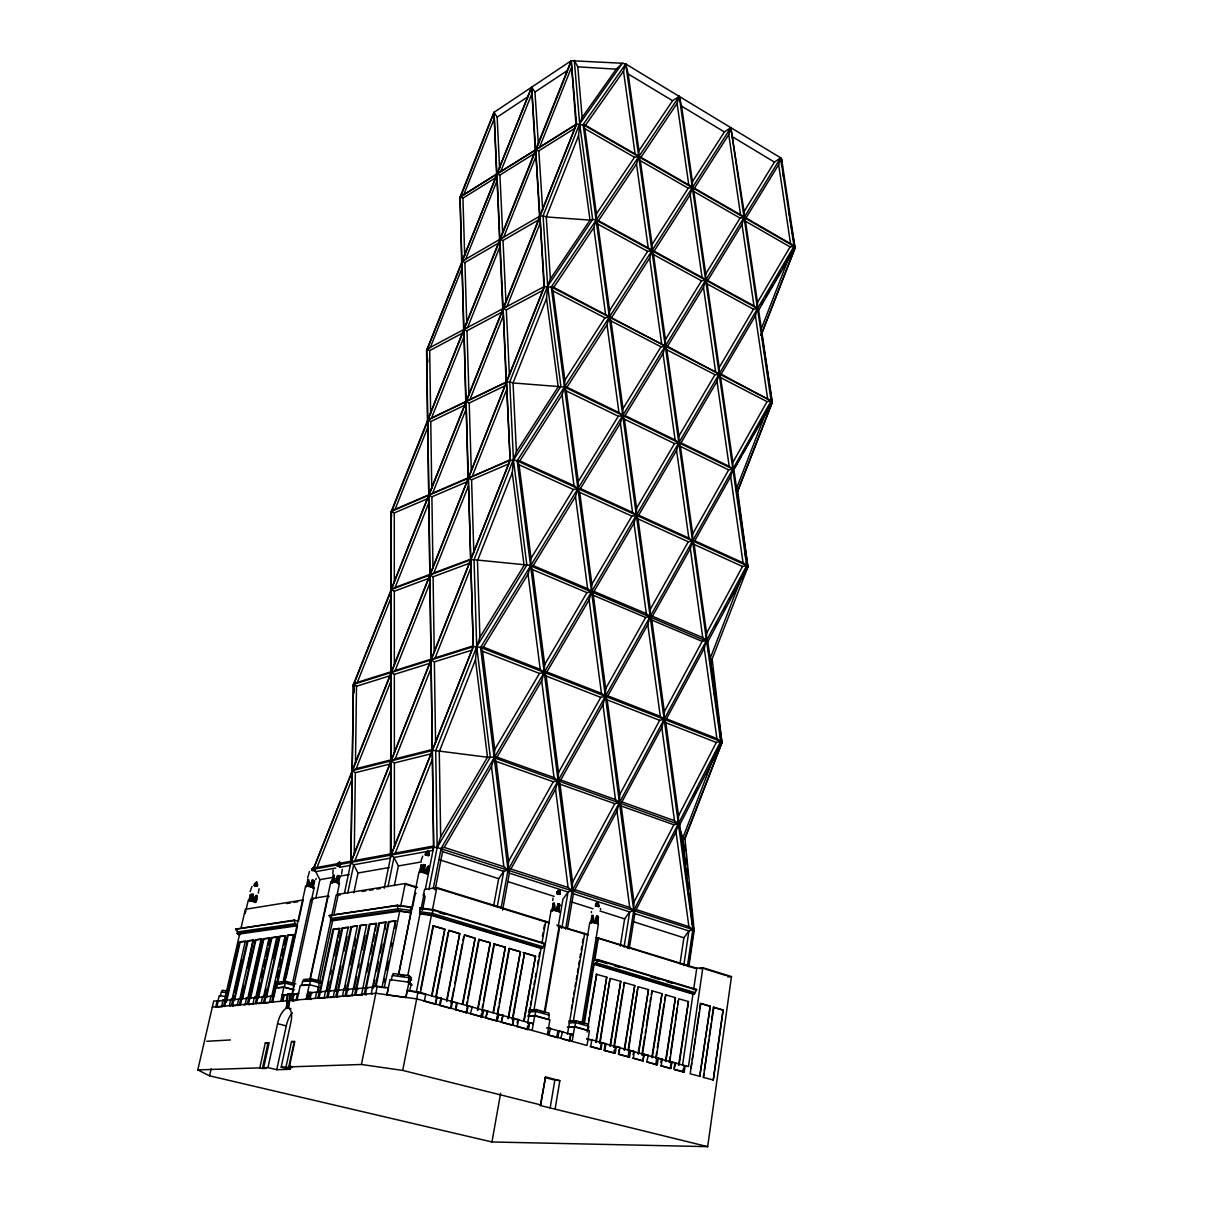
<?xml version="1.0" encoding="UTF-8"?>
<svg xmlns="http://www.w3.org/2000/svg" width="1207" height="1207" viewBox="0 0 1207 1207"><rect width="100%" height="100%" fill="white"/><g stroke="black" fill="none" stroke-linecap="round" stroke-linejoin="round"><path stroke-width="1.5" d="M426.554 350.769L531.653 87.16L544.448 286.466L352.203 770.654L350.875 862.492L353.696 864.785L390.434 858.132L391.234 589.514L538.775 219.795L503.017 240.495L499.547 239.559L496.892 174.004L531.653 87.16L534.957 92.049L538.367 143.92L534.55 153.47L499.909 175.075L496.892 174.004L460.033 197.088L461.693 262.99L426.554 350.769L427.534 421.545L391.159 512.658L391.098 590.706L353.379 685.425L352.127 771.575L313.654 868.467M791.219 225.996L795.036 248.023L761.014 335.259L795.036 248.023L781.714 159.656L780.657 157.815L625.754 64.001L622.405 63.247L571.213 60.727L494.04 112.311L460.033 197.088L462.93 198.159L495.866 177.61L496.892 174.004L535.229 150.181L531.653 87.16M758.615 310.244L753.968 305.899L598.476 220.67L592.682 219.402L590.012 220.112L546.243 216.928L543.075 215.781L539.469 216.37L535.682 149.743L576.524 124.17L585.47 125.302L790.555 243.693L795.036 248.023L758.615 310.244L772.224 402.459L737.07 492.682L736.994 489.665M384.233 888.261L391.023 855.129L391.294 511.391L510.123 460.214L513.458 460.108L519.81 460.893L574.034 485.652L577.927 488.594L579.707 492.365L631.895 516.113L638.669 515.163L676.569 450.407L678.832 442.788L678.953 436.029L666.868 349.819L665.283 346.062L553.757 287.387L543.965 286.617L539.936 216.053L576.524 124.17L571.213 60.727L391.294 511.391L391.596 516.385M638.941 150.679L672.571 100.709L679.239 96.394L681.578 106.141L692.441 181.669L692.365 187.658L693.859 191.491L705.733 273.959L705.673 280.175L707.166 283.917L719.191 367.531L719.176 373.974L720.654 377.64L732.86 462.432L732.86 469.116L730.673 476.614L694.749 540.766L688.246 541.762L638.035 518.904L636.361 515.238L636.572 508.162L624.441 419.206L622.767 415.449L622.993 408.615L611.029 320.956L609.354 317.094L609.61 310.516L597.827 224.125L596.137 220.157L596.424 213.835L584.807 128.666L583.117 124.608L625.754 64.001L628.168 73.944L638.941 150.679L638.744 156.714L636.496 163.956L598.476 220.67M252.369 901.086L253.364 894.357L251.871 894.161L250.422 900.528L248.733 900.799L250.362 894.915M344.493 892.999L350.875 862.492L510.123 460.214L506.518 382.031L431.518 418.044L427.731 420.127L427.534 421.545M496.545 174.381L494.04 112.311L497.163 117.139L499.592 168.301M539.936 223.687L507.031 306.322L502.731 308.63L499.879 246.756L499.909 239.303L502.685 233.313L499.909 175.075M506.095 381.955L503.108 308.524L506.321 309.837L543.256 290.208M711.994 664.106L711.572 660.41L747.902 566.973L746.741 565.585L679.239 96.394L551.252 286.994L553.047 290.978L564.861 380.145L564.499 387.04L566.279 390.917L618.316 416.234L625.075 415.57L675.12 439.967L678.832 442.788L680.416 446.439L692.682 533.886L692.592 540.887L694.161 544.448L706.593 633.162L706.548 640.434L704.269 648.325L666.46 718.814L659.671 720.353L607.181 699.864L605.401 696.318L601.448 693.346L546.877 671.967L539.454 673.431L482.574 651.222L480.552 647.465L476.705 646.711L473.28 646.68L353.455 684.384L354.224 692.788M465.751 401.478L463.941 329.436L498.838 242.924L464.906 262.568L461.934 261.376L495.172 179.345M508.932 463.805L471.575 479.813L467.999 477.927L466.053 401.584L469.221 403.032L505.356 385.637M394.402 885.546L398.385 865.947L393.98 857.483L391.023 855.129L473.28 646.68L468.316 478.213L509.701 459.958M499.879 246.756L467.728 327.308L463.639 329.481L461.934 261.376L539.936 216.053L539.152 218.558M425.317 889.453L433.645 847.329L427.731 420.127L463.941 329.436L467.003 330.748L502.006 312.13M354.255 854.571L355.341 772.676L352.203 770.654L352.127 771.575M355.477 763.156L356.503 686.24L353.455 684.384L576.524 124.17L460.033 197.088L473.28 646.68L391.023 855.129L395.308 853.062L433.373 846.062M638.035 518.904L650.347 609.173L650.166 616.521L651.825 620.081L664.333 711.692L664.182 719.312L665.842 722.752L678.515 815.751L678.394 823.657L676.026 831.97L636.164 909.55L629.692 911.904L624.638 918.874L620.262 946.062M584.807 128.666L634.49 157.287L638.744 156.714L640.329 160.652L652.082 244.448L651.916 250.724L653.5 254.571L665.419 339.559L665.283 346.062L663.02 353.56L625.075 415.57M423.038 867.833L422.465 871.062L419.915 870.971L421.635 871.198M423.959 872.48L425 864.831L423.28 864.619L421.847 871.816C431.895 879.179 429.541 856.849 425.498 871.68L427.233 871.907L423.808 870.835L425.498 871.68M559.128 891.566L559.173 889.77L557.604 891.083C556.321 898.144 558.63 887.085 557.951 893.663L557.076 893.965M482.574 651.222L494.734 749.532L494.191 757.785L496.213 761.421L553.289 781.774L560.742 779.978L615.479 799.577L619.463 802.58L621.228 806.004L633.962 902.157L633.735 910.485L627.715 948.295M607.181 699.864L619.719 794.553L619.463 802.58L616.988 811.044L574.819 889.68L568.029 892.048L562.945 899.185L558.177 926.84M342.35 869.281L341.551 874.034M781.533 165.027L781.714 159.656L782.423 167.064M332.755 873.627L333.192 870.036M595.549 906.291L597.133 906.095L597.616 902.157L596.077 903.439L595.639 906.11M391.098 590.706L391.234 589.514L470.715 559.761L474.034 559.716L533.238 565.615L587.628 588.714L591.566 591.671L593.346 595.323L605.688 688.593L605.401 696.318L602.942 704.647L560.742 779.978M307.574 878.092L309.52 871.439M579.707 492.365L591.868 584.233L591.566 591.671L589.107 599.834L546.877 671.967M390.947 759.897L356.201 768.648L352.203 770.654L432.302 750.543L435.712 750.648L487.477 757.242L497.012 757.151L554.043 777.58L558.117 780.642L560.003 784.158L572.556 882.151L572.193 890.6L565.615 929.058M259.083 888.729L258.268 893.165M566.279 390.917L578.259 481.427L577.927 488.594L575.483 496.62L533.238 565.615M502.61 910.123L509.369 873.144L508.056 869.885L480.552 647.465L483.373 647.088L540.208 669.357L544.251 672.39L546.137 676.041L558.509 772.51L558.117 780.642L555.537 789.272L510.878 868.995L503.757 871.333L498.672 878.666L493.678 905.672M707.709 280.552L742.003 224.532L744.085 217.501L744.07 211.557L730.838 127.655L517.154 460.863L519.055 464.755L531.05 558.283L530.597 565.811L532.498 569.583L544.674 664.559L544.251 672.39L541.671 680.854L497.012 757.151M496.213 761.421L508.585 861.3L508.056 869.885L501.131 907.709M251.72 895.896L251.871 894.161M591.37 912.764L591.46 911.541M423.159 865.811L423.28 864.619M552.746 900.482L553.062 898.038M314.801 868.98L433.645 847.329L437.16 847.51L440.676 836.768L487.477 757.242L475.483 659.822L476.705 646.711L474.034 559.716L516.4 451.78L558.177 386.859L546.53 298.521L547.691 286.225L543.075 215.781L582.151 117.411L616.219 69.161L622.405 63.247L579.677 123.838L578.545 135.742L590.012 220.112L550.392 278.908L509.746 381.865L513.458 460.108L526.871 565.057L476.705 646.711L435.712 750.648L437.16 847.51L428.862 889.68M688.805 966.792L694.176 930.491L692.833 929.571L437.16 847.51L490.329 757.03L476.705 646.711L479.918 637.251L524.094 565.464L512.266 472.782L513.458 460.108L560.908 386.285L547.691 286.225L592.682 219.402L579.677 123.838L574.276 60.35L577.791 66.838L582.151 117.411M291.309 993.995L288.322 1007.77L286.361 1007.936L287.809 993.768L295.127 994.432L289.891 994.9M288.322 1007.77L289.771 993.587M250.121 891.671L251.946 886.481M723.114 1010.003L713.277 1079.978L723.114 1010.003L713.382 1007.272L711.572 1020.051M219.267 1001.176L213.73 1000.95L197.797 1069.915L209.535 1075.814L491.958 1141.973L707.679 1146.65L731.472 976.614L702.836 967.697L696.756 968.21L597.737 937.794L583.569 1023.642M713.865 1007.242L703.394 1077.413L703.892 1073.913M710.259 1006.17L699.728 1076.418L710.259 1006.17L700.362 1003.379L699.577 1008.886M704.39 1070.413L708.705 1040.132M709.233 1036.481L711.044 1023.702M702.836 967.697L688.488 1066.46L683.63 1065.585L686.949 1066.49M690.932 1068.527L691.702 1063.261M692.199 1059.746L692.969 1054.48M693.738 1049.2L695.323 1038.201M695.851 1034.535L699.034 1012.552M700.845 1003.349L690.178 1073.808L700.211 1076.403M678.636 1065.042L688.458 1001.523L679.119 1065.042M682.589 1064.951L692.954 994.115L694.478 994.01L696.65 989.514L597.782 959.565L594.81 959.852L598.461 937.718M693.603 989.74L696.756 968.21M683.162 1068.829L682.679 1072.072L684.218 1072.027L685.169 1065.54M461.693 262.99L461.934 261.376L465.615 259.264L496.862 181.186M669.191 1062.447L669.991 1057.076M670.519 1053.5L674.849 1024.411M675.392 1020.76L677.293 1007.936M677.836 1004.269L678.394 1000.603M683.75 965.645L688.895 930.989L692.833 929.571L583.117 124.608L794.01 246.303L441.159 848.265L433.238 888.593M669.674 1062.432L678.666 998.777L688.458 1001.523M669.447 1068.451L670.971 1068.406L671.952 1061.888L675.694 1062.929L673.974 1069.462L683.449 1072.057L684.399 1065.555L674.924 1062.945L674.2 1067.833M687.402 966.249L692.833 929.571L688.895 926.614L636.164 909.55M688.684 963.774L690.57 951.086M691.098 947.465L691.641 943.844M692.169 940.223L692.984 934.791M655.763 1064.71L657.287 1064.665L658.268 1058.117L662.145 1059.188L661.164 1065.736L670.971 1068.406M660.893 1062.477L661.391 1059.218L671.183 1061.919L670.217 1068.436L660.395 1065.751M665.449 1061.421L675.452 997.646L665.932 1061.406M679.979 963.82L683.871 937.794L688.895 930.989L634.852 913.578L633.735 910.485L551.252 286.994L771.122 400.89L772.224 402.459L737.07 492.682M651.795 1057.664L661.994 993.633L652.278 1057.649M655.944 1056.925L656.759 1051.538M657.302 1047.948L658.117 1042.561M658.388 1040.766L663.941 1003.998M664.499 1000.316L665.811 994.764L656.14 1058.705M656.005 1063.08L656.744 1058.162L658.268 1058.117M641.898 1054.933L644.674 1036.904M645.232 1033.222L645.805 1029.526M646.364 1025.829L649.487 1005.522M650.06 1001.84L650.633 998.144M651.192 994.447L652.233 990.721L642.365 1054.918M632.574 1058.147L642.773 1060.923L643.784 1054.36L633.6 1051.553L633.087 1054.843M642.773 1060.923L644.538 1054.33L648.355 1055.386L646.59 1061.979L656.517 1064.695L657.513 1058.147L647.586 1055.416M628.017 1057.121L629.526 1057.076L630.552 1050.482L634.354 1051.523L633.328 1058.117L643.527 1060.908M638.096 1053.892L648.491 989.604L638.578 1053.862M624.14 1050.045L634.731 985.516L624.607 1050.03M628.213 1049.275L630.19 1036.617M630.748 1032.996L637.703 988.518M628.394 1051.071L637.99 986.662L648.491 989.604M628.274 1055.476L628.787 1052.187M628.772 1057.106L629.798 1050.512L619.417 1047.646M613.775 1047.193L619.327 1012.281M619.915 1008.554L622.872 989.951M623.461 986.225L624.532 982.468L614.257 1047.178M629.254 948.777L634.852 913.578M613.79 1053.243L614.303 1049.924M627.037 1056.623L618.376 1054.254L620.172 1047.616L616.339 1046.56L615.298 1053.183L604.134 1050.362L605.19 1043.723L615.585 1046.59L614.544 1053.213L604.134 1050.362M618.633 1052.61L619.161 1049.305M599.517 1049.336L601.026 1049.275L602.097 1042.622L605.944 1043.693L604.888 1050.331M624.049 947.163L629.692 911.904L573.4 893.784L572.193 890.6L517.154 460.863L746.741 565.585L572.193 890.6L568.09 887.507L510.878 868.995M609.957 1046.137L620.76 981.351L610.425 1046.122M595.73 1042.214L606.744 977.172L596.198 1042.199M599.577 1043.286L602.519 1025.045M602.821 1023.249L609.776 980.129M600.045 1043.255L610.063 978.334L620.76 981.351M584.309 1023.611L594.07 964.348L595.549 964.212L597.782 959.565M588.488 1021.092L589.076 1017.486M589.665 1013.865L596.65 974.155L587.145 1032.045M590.329 1039.861L586.617 1038.835L591.822 1039.8L590.736 1046.469L601.026 1049.275M593.286 921.665L591.943 921.228L595.76 921.726L593.286 921.665L593.738 918.995L592.909 915.464L591.898 915.6L590.736 922.51L594.297 922.721M596.469 906.004L596.816 903.907L595.926 906.08L595.549 904.42L596.862 904.405M596.756 905.974L597.616 902.157L598.672 906.608L595.307 905.884M594.553 923.008L596.726 915.962L598.068 916.385L597.465 924.185L598.038 917.637M598.325 904.828L597.706 903.968M597.133 906.095L597.601 904.601M597.48 903.998L598.672 903.771L596.077 903.439L598.431 904.194L598.234 906.442M596.726 915.962L595.579 922.887L596.922 923.31M598.793 905.22C596.967 905.144 599.97 904.903 598.551 906.683L598.295 904.39M582 1023.491L598.416 924.14M571.379 1008.765L571.997 1005.084M572.601 1001.418L573.219 997.751M573.838 994.085L574.457 990.404M575.06 986.738L575.679 983.071M576.297 979.405L576.916 975.739M577.519 972.057L578.138 968.391M578.757 964.725L579.375 961.059M579.979 957.377L580.597 953.711M581.216 950.045L581.834 946.379M582.438 942.697L583.056 939.031M555.19 1108.524L559.852 1080.657L545.549 1076.946L540.434 1105.521L707.679 1146.65M567.441 1034.308L584.701 933.449L558.449 925.92L587.824 935.033M562.477 1038.971L569.402 1040.872L570.519 1034.158L561.874 1031.774M571.258 1034.127L569.779 1034.203L573.28 1034.686L571.258 1034.127L569.402 1040.872M573.219 1021.907L589.785 922.555M590.887 923.43L590.691 923.355A4.406 0.89 9.4 0 1 590.072 922.374L591.415 922.208L591.958 919.357M591.747 922.389L592.909 915.464M572.163 1041.385L574.623 1026.659L589.423 1030.778L587.024 1045.458L416.687 998.868L375.86 993.255L289.891 1000.543M568.331 1027.248L574.834 1026.901L575.965 1020.684L588.503 1024.2M595.549 904.42L596.514 903.817M556.985 1035.953L557.543 1032.589M549.291 1031.834L548.702 1035.214L557.438 1037.598L558.569 1030.869L549.864 1028.47M560.742 1038.503L562.613 1031.744L559.309 1030.838L557.438 1037.598M550.166 1107.951L554.843 1080.114L545.187 1077.61M548.702 1015.132L549.049 1013.126L536.195 1009.52L528.892 1009.987M547.39 1034.61L549.924 1019.779L534.746 1015.555L527.58 1015.992M567.516 928.304L573.4 893.784M550.603 1028.424L547.073 1027.942L550.603 1028.424L548.702 1035.214M540.434 1105.521L545.549 1076.946M558.268 911.134L556.895 910.697L558.102 903.711L559.475 904.149L558.886 912.039L559.535 905.431M559.475 894.146L560.229 891.415L557.604 891.083L559.957 891.837L559.565 894.432L560.048 892.773M544.221 1012.673L559.173 925.829L556.759 925.09M545.126 1011.557L559.882 925.754M561.783 928.439L568.029 892.048L509.369 873.144M529.209 1014.725L530.069 1011.904M527.61 1026.131L527.021 1029.526L528.485 1029.45L529.677 1022.661L533.328 1023.672L528.213 1022.736L529.677 1022.661M541.053 948.4L431.367 915.389L419.976 913.895L419.795 907.875L433.298 909.625L544.795 943.406L542.516 948.249L541.053 948.4L527.58 1023.325M541.868 943.708L545.775 921.379L436.813 887.567L424.532 889.468L423.295 895.685M551.086 910.38L533.856 1010.666M556.08 909.671L557.091 909.535L553.228 909.037L554.617 909.474L555.084 906.789L554.239 903.213L553.244 903.349L552.021 910.334L556.895 910.697M532.151 1030.446L534.746 1015.555M553.032 910.199L554.239 903.213M536.195 1009.52L535.833 1011.541L528.545 1012.009M557.423 893.738L557.046 892.064L558.403 892.048M558.011 891.445L557.046 892.064M557.951 893.663L559.173 889.77L560.229 891.415L558.992 891.626L558.63 893.753L556.789 893.542M555.884 910.832L558.102 903.711M559.852 892.471L559.218 891.596M558.63 893.753L559.339 892.214M558.162 893.512L560.214 894.266L559.369 893.995L559.957 891.837M523.687 1021.077L535.531 956.185L524.14 1021.062M529.36 1011.255L529.918 1008.041M530.477 1004.843L531.125 1001.131M531.774 997.435L533.403 988.156M534.037 984.459L534.686 980.748M535.335 977.051L535.983 973.34M537.613 964.076L538.262 960.365M538.91 956.668L539.559 952.957M542.471 936.285L543.12 932.573M543.769 928.877L544.417 925.166M512.236 1019.764L515.645 1000.573M515.977 998.732L524.562 952.911L512.703 1019.734M503.213 1015.359L497.495 1014.272L503.213 1015.359L501.252 1022.238L512.326 1025.271L513.533 1018.452L502.474 1015.404M491.958 1141.973L500.603 1093.286M517.305 1026.388L518.512 1019.583L514.257 1018.406L512.326 1025.271M517.169 1023.023L517.773 1019.613L528.938 1022.691L527.761 1029.48L516.581 1026.433M501.554 1020.534L502.172 1017.109M508.011 1018.587L520.398 951.674L508.464 1018.557M493.044 1012.628L505.341 947.193L493.497 1012.598M497.284 1013.805L498.551 1006.804M499.185 1003.289L500.136 998.038M500.452 996.288L509.082 948.491L520.398 951.674M496.575 1019.402L497.178 1015.992M497.752 1013.774L509.535 948.446M496.982 1021.077L498.219 1014.227L487.085 1011.164L485.833 1018.029L496.982 1021.077L498.944 1014.182M482.242 1007.815L482.891 1004.299M483.539 1000.769L493.95 943.98L505.341 947.193M481.548 1013.488L480.914 1016.913L482.362 1016.822L483.615 1009.957L487.809 1011.104L485.833 1018.029M482.061 1011.3L494.402 943.934M472.344 1006.849L466.762 1005.808L472.344 1006.849L470.353 1013.789L481.638 1016.867L482.891 1010.003L471.62 1006.894M477.429 1010.184L490.283 942.712L477.881 1010.153M497.284 906.517L503.757 871.333L442.577 851.629L441.159 848.265L444.191 847.405L503.862 866.717L508.056 869.885L771.122 400.89L730.838 127.655L724.396 131.955L692.441 181.669M466.505 1005.31L467.169 1001.78M467.818 998.249L469.795 987.658M470.142 985.802L478.772 939.468L490.283 942.712M466.958 1005.28L479.224 939.408M468.195 1005.703L466.913 1012.613L465.48 1012.703M455.612 1007.936L456.578 1002.745L467.486 1005.748L466.204 1012.658L455.28 1009.671M455.99 1009.625L457.302 1002.7L451.071 1001.478L454.27 1002.353M462.372 1004.179L475.151 938.201L462.824 1004.149M446.711 999.864L459.731 933.599L446.816 1001.599M451.162 1002.957L453.847 988.759M454.858 983.449L462.311 944.025M462.975 940.434L463.654 936.858M451.614 1002.926L464.439 935.003L475.151 938.201M452.489 1001.372L451.192 1008.298L449.758 1008.403M435.787 996.846L440.585 971.846M441.279 968.24L448.189 932.257M436.24 996.816L448.974 930.401L459.731 933.599M423.672 1001.025L435.274 1004.194L436.602 997.238L425.03 994.055M440.208 1005.31L441.536 998.355L437.326 997.193L435.274 1004.194M439.831 1003.621L440.495 1000.15M431.578 995.684L444.84 929.164L432.031 995.654M542.516 948.249L431.865 914.921L433.298 909.625M540.796 1104.933L402.716 1070.413L418.06 991.867L407.091 990.374L405.914 997.525L408.947 982.181L390.042 979.616L386.979 994.93L405.914 997.525M420.73 988.925L433.026 925.829L444.84 929.164M420.474 992.471L433.464 925.784M424.381 1000.98L425.739 993.995L418.06 991.867M410.048 989.499L411.104 984.127L410.108 983.992L410.41 977.278M435.108 889.785L442.577 851.629M416.702 990.404L431.367 915.389M432.317 910.561L436.813 887.567M421.409 872.389L422.194 868.437L421.107 864.997L419.674 872.178M427.731 855.431L428.892 855.461L428.726 852.987L428.289 855.642L425.256 854.888L425.513 853.258M426.433 852.7L425.996 854.873L426.433 851.976L427.897 850.829L428.757 852.715L428.108 855.356M425.211 854.782L426.373 854.812L427.897 850.829L428.757 852.715L426.72 852.519M423.566 872.027L425 864.831M428.892 855.461L427.308 854.918L427.731 852.746L426.433 851.976L428.334 852.202L427.897 855.114M425.06 872.269L425.603 869.508M428.681 855.22L428.802 853.892M425.437 872.706L426.026 869.719M426.433 869.372L425.89 872.133L427.61 872.344M426.991 873.099L428.41 865.917M407.891 975.09L420.624 910.682M421.379 907.664L424.034 894.206A4.647 0.935 10.4 0 1 423.325 894.553M392.728 975.603L393.15 973.521L409.143 975.694L408.72 977.776L411.165 979.978M391.294 979.948L392.2 975.452L409.052 977.73L408.162 982.257L410.742 984.55M422.48 910.304L425.12 896.922L424.034 894.206M410.44 912.13L410.757 906.985L397.299 905.235L329.179 915.57L330.824 918.512L330.477 920.141L332.619 920.76L399.668 911.24L411.014 912.733L398.023 910.5L330.477 920.141M398.355 975.437L418.965 872.012A4.632 0.981 10.4 0 1 421.409 871.605L423.717 871.907A4.632 0.981 10.4 0 1 427.58 873.114L428.093 873.702A4.632 0.981 10.4 0 1 426.614 874.14M421.077 860.576L422.737 856.155M398.823 973.853L411.919 908.207L410.757 906.985M412.673 906.789L415.404 893.089A4.647 0.935 10.4 0 0 416.098 893.421M420.066 872.616L421.107 864.997M397.299 905.235L398.023 910.5L399.668 911.24L384.611 986.028M382.015 987.386L395.474 920.76L394.689 928.243M383.781 982.347L384.49 978.862M386.24 970.141L388.081 961.044M391.023 946.469L391.747 942.818M400.573 906.729L405.25 883.524L417.516 887.296M372.375 993.949L371.243 993.648L372.661 986.707L377.263 986.285L388.171 987.779L386.979 994.93M372.329 988.246L385.787 922.073L385.018 929.511M373.023 988.427L374.789 979.782M376.554 971.122L378.379 962.085M380.22 953.032L382.061 943.98M375.347 986.27L388.443 921.71L395.474 920.76M376.041 986.466L389.137 921.907L396.168 920.956M290.993 1008.75L287.507 1007.845A15.314 6.744 -73.6 0 1 290.796 1022.782L281.186 1067.154L286.029 1066.988L291.536 1041.52L294.825 1041.354L289.318 1066.882L361.421 1064.483L377.263 986.285M375.377 930.763L376.162 923.37L361.587 994.462L362.704 994.764L357.483 995.217M366.898 972.103L368.754 963.111M370.594 954.118L372.435 945.141M373.174 941.551L374.638 934.354M385.787 922.073L378.832 923.008L364.242 994.236L366.49 994.855M366.174 988.427L379.511 923.219L386.481 922.269M365.359 994.553L366.777 987.643L373.793 987.009L372.661 986.707M387.99 886.783L393.98 857.483L432.966 850.422L433.645 847.329L426.75 349.291L430.416 347.224L461.859 268.663M346.56 989.921L359.942 925.573L366.626 924.668L351.976 995.277L353.093 995.579L346.198 996.167L347.616 989.348L354.511 988.729M353.938 989.514L356.593 976.719M358.449 967.712L359.188 964.137M362.145 949.849L365.102 935.576M354.632 995.051L369.267 924.306L376.162 923.37M356.593 989.287L369.961 924.502L376.856 923.581M355.748 995.353L357.166 988.503L367.894 987.945M343.874 989.287L348.732 989.649L343.874 989.287L342.456 996.092L343.557 996.394M344.01 990.147L357.408 925.92L350.981 926.78L337.583 990.721M345.081 988.518L345.851 984.897M350.03 964.785L353.108 950.045M353.877 946.363L355.401 939.001M346.5 989.046L345.081 995.866L347.314 996.469M347.254 990.117L360.637 925.769M348.974 927.353L342.652 928.198L327.957 997.706L326.841 997.404L328.274 990.691L330.477 991.279L325.573 990.932L324.155 997.631L325.256 997.933L317.848 998.174L319.267 991.49L321.469 992.079L316.747 991.716L315.329 998.385M353.817 892.833L357.996 872.993L353.696 864.785L347.676 893.255M333.253 996.861L334.671 990.117L339.423 990.479M334.882 990.962L348.295 927.157L341.973 928.002L328.56 991.52M335.576 991.143L338.609 976.719M338.986 974.909L340.902 965.766M343.98 951.131L347.058 936.496M337.206 989.891L335.787 996.65L340.223 996.665M336.904 996.952L338.307 990.178L344.976 989.589M338.277 990.917L351.675 926.976M319.599 992.32L333.026 929.224L339.439 928.349L326.026 991.747M318.95 998.461L333.705 929.42L340.118 928.545M327.097 990.147L328.983 981.185M330.507 973.989L331.276 970.353M334.354 955.808L337.432 941.264M338.201 937.628L339.74 930.356M337.477 866.068L337.794 864.106M312.538 992.878L310.35 992.29L308.932 998.928L311.119 999.502M334.143 881.185L336.406 881.216L332.679 880.748L334.143 881.185L333.901 875.045L331.593 882.03L332.589 882.966M339.936 866.52L336.964 865.721L338.141 865.751L338.005 863.231L339.589 861.964L340.54 863.563L339.936 866.52L340.374 864.891M338.141 865.751L339.589 861.964L339.605 863.729M310.033 999.215L311.451 992.592L317.848 992.018M338.382 865.706L339.227 863.759L340.54 863.563L338.941 863.065L338.005 863.231L340.208 863.971L339.982 866.204M335.561 881.366L337.628 875.528L339.076 875.965L337.613 882.8L338.609 883.75L339.574 877.293M340.072 864.589L339.423 863.729M338.79 865.826L339.288 864.348M340.389 866.445L339.574 866.068L340.208 863.971M337.613 882.8L336.165 882.362L337.628 875.528M340.057 876.931L337.387 882.166L338.85 882.604L337.009 881.804M339.303 894.628L336.18 895.126L317.788 981.261L319.719 981.08L319.508 983.026M337.115 894.583L339.439 883.675M317.32 992.531L332.619 920.76M333.901 914.755L338.262 894.312L405.25 883.524M318.301 990.856L318.588 987.296M301.599 985.666L302.519 981.412L310.561 980.612L321.288 983.509M286.029 1066.988L288.654 1067.622L294.146 1042.184L291.536 1041.52M197.797 1069.915L259.807 1067.863L265.314 1042.908L269.161 1042.712L263.654 1067.727L267.969 1067.591L276.765 1069.704L290.042 1069.296L290.812 1065.751M309.671 980.175L330.763 882.091M310.425 978.651L323.959 915.721M324.351 913.925L328.213 895.941L329.255 896.243M319.946 987.492L309.279 984.625L306.156 999.17L307.242 999.456M306.669 999.124L308.087 992.501L310.35 992.29M310.561 980.612L309.641 984.897L303.213 985.5M311.15 978.756L310.727 980.733L303.093 981.487L303.515 979.526L311.15 978.756L319.614 981.05M307.604 997.797L308.313 994.493M331.593 882.03L333.901 875.045M286.361 1007.936L287.93 1000.709L281.759 1001.222L283.192 994.734L285.35 995.292M313.337 884.248L313.941 881.472L313.367 882.362M312.869 898.883L310.833 899.2L292.411 983.735L294.252 983.569M314.288 881.683L313.292 888.02L310.848 886.677L312.311 879.963L313.745 880.401L312.296 887.1M311.346 900.678L314.107 887.96M291.883 994.553L312.809 898.415L328.213 895.941M278.093 987.899L284.294 987.311L293.12 989.665L294.04 985.47L285.214 983.117L277.459 983.871M292.426 995.006L293.12 989.665M292.954 993.859L291.536 1000.407L293.708 1000.965M276.765 1069.704L286.285 1025.89A15.465 6.865 -73.7 0 1 292.275 1012.794M315.902 897.963L319.885 879.647L315.676 871.665L335.757 868.029M296.137 1000.015L297.556 993.436L298.567 993.346M297.148 999.924L300.271 985.485L309.279 984.625M283.464 980.114L293.452 934.625L287.402 935.44L273.959 996.333M294.236 920.096L235.561 929.164L237.538 931.94L237.191 933.449L295.368 925.15L294.236 920.096L298.446 921.318L303.138 899.969L245.338 909.293L241.279 926.976M284.128 980.295L287.719 963.925M288.518 960.289L290.118 953.002M284.475 982.679L305.582 886.406M294.448 989.846L283.901 987.039L280.778 1001.312L212.311 1007.106M285.999 978.092L297.48 925.754L295.368 925.15M284.294 987.311L285.214 983.117M307.86 879.631L306.397 886.345L307.212 886.194C309.384 882.151 307.272 876.538 308.479 882.649M285.787 981.291L285.365 983.237L278.017 983.946L278.455 982.03L285.787 981.291L295.836 983.992M267.969 1067.591L277.58 1023.672A15.51 6.835 -73.6 0 1 287.507 1007.845M314.333 871.107L315.268 868.21L314.348 866.626L312.221 870.473L312.115 868.814L313.005 868.225L312.266 870.669M308.645 886.632L309.46 882.936L308.675 879.496M311.798 870.232L312.885 870.353L312.568 868.301M312.885 870.353L544.448 286.466L426.75 349.291L429.692 350.588L462.915 332.921M310.471 883.856L309.912 886.436L311.3 886.617M313.126 870.307L313.971 868.406L314.801 869.221M310.033 886.813L312.311 879.963M312.236 870.156L313.895 870.368L314.016 868.98M313.684 867.727L314.348 866.626L314.378 868.376L315.268 868.21L312.794 867.893L314.936 868.602L314.71 870.79M286.3 1000.844L287.719 994.327M313.458 870.277L315.133 871.032L315.434 869.613M314.755 881.321L312.1 886.481L313.548 886.904L311.723 886.119M269.493 1002.263L270.911 995.835L274.608 995.881M271.681 996.544L285.124 935.757L279.3 936.541L264.529 1003.047L263.458 1002.776L264.891 996.363L267.003 996.922L262.613 996.575L261.195 1002.972L262.251 1003.243L257.891 1003.621M272.737 994.99L275.8 981.14M276.599 977.519L278.198 970.292M278.998 966.671L280.582 959.444M281.382 955.823L282.981 948.596M283.781 944.975L285.38 937.748M273.054 995.639L271.635 1002.082L272.691 1002.368L275.256 987.869L283.901 987.039M272.691 1002.368L273.401 999.14M276.539 988.05L288.066 935.636M259.807 1067.863L262.402 1068.482L267.894 1043.542L265.314 1042.908M263.473 997.269L276.916 936.858L271.243 937.628L256.442 1003.741L255.386 1003.47L256.819 997.088L258.917 997.646M264.529 995.73L266.053 988.85M272.782 958.614L277.172 938.85M266.521 997.238L279.949 936.723M268.12 945.262L269.719 938.111L263.232 938.714L248.416 1004.42L254.074 1003.937L253.017 1003.666L254.451 997.299L256.819 997.088M250.603 998.008L263.88 938.895L269.719 938.111M255.612 997.978L269.055 937.93M256.291 998.144L259.731 982.77M260.923 977.398L262.522 970.262M263.322 966.686L264.921 959.55M265.721 955.974L267.32 948.823M258.464 997.948L271.892 937.824L277.58 937.054M239.861 998.732L253.153 940.087L247.556 967.833M239.393 1004.812L243.407 986.179M240.434 1005.084L241.868 998.808L247.676 998.28M241.943 998.551L255.25 939.8L261.15 939.001L247.842 998.023M242.607 998.717L255.899 939.981L261.798 939.182M245.202 1004.33L246.62 998.008L250.89 998.355L246.62 998.008M251.81 983.554L247.375 1004.149L249.472 1004.692M252.203 981.789L261.391 940.962M254.405 884.067L254.104 885.425L255.069 885.455L255.401 883.433L257.363 883.584L256.669 885.923M250.422 900.528L251.916 900.724L253.364 894.357M254.647 885.395L256.593 881.925L256.382 885.983C258.494 886.511 252.489 882.468 257.453 884.037L256.593 886.149L257.121 883.992M255.884 885.561L256.216 883.539L255.401 883.433M230.778 999.426L234.943 999.773L230.778 999.426L229.36 1005.672L230.401 1005.929M253.591 901.448C256.382 886.843 260.772 905.703 251.916 900.724M257.347 886.013L257.664 884.671M232.031 999.441L245.323 941.143L239.499 941.928L225.8 1001.765M232.695 999.607L233.509 996.001M234.339 992.38L235.984 985.153M236.391 983.328L241.807 959.595M232.86 999.245L231.442 1005.491L233.524 1006.019M255.084 901.644L256.533 895.277M234.052 999.26L247.344 940.872L253.153 940.087M234.716 999.426L247.993 941.053L253.802 940.268M238.745 998.717L237.311 1004.993L238.367 1005.265L232.483 1005.763L233.902 999.517L241.868 998.808M220.368 995.911L221.288 991.943L226.961 992.788M221.771 992.063L222.194 990.238L227.384 990.962M222.993 1000.12L227.082 1000.482L222.993 1000.12L221.56 1006.321L222.601 1006.593L216.807 1007.076L218.241 1000.905L224.034 1000.392M224.442 1000.392L239.68 933.962L297.48 925.754M225 999.954L223.582 1006.155L224.623 1006.427L226.041 1000.211L231.819 999.698M227.203 991.882L230.959 975.467M234.309 960.863L235.984 953.575M236.813 949.924L238.488 942.622M245.172 913.443L248.204 900.497L256.186 902.142L255.099 902.489M209.535 1075.814L211.134 1068.814M226.463 1001.931L240.148 942.109L245.972 941.324M251.675 897.389L251.116 899.834L248.989 899.743M255.356 885.953L254.345 885.621L255.22 883.584M217.2 1000.648L215.781 1006.819L217.848 1007.347M218.06 1000.663L219.221 995.609L226.478 996.62M560.003 784.158L614.785 803.711L621.907 801.886L661.813 727.489L664.182 719.312L660.304 716.385L607.86 695.851L600.754 697.359L546.137 676.041M593.346 595.323L645.67 617.471L652.459 616.234L690.313 548.657L692.592 540.887L688.835 538.066L638.669 515.163M666.868 349.819L714.982 374.698L721.198 374.17L755.416 315.721L757.513 308.57L757.468 302.414L745.488 221.228L744.085 217.501L740.057 218.09L693.859 191.491M746.001 217.984L778.651 164.65L780.657 157.815L774.441 162.115L744.07 211.557M624.441 419.206L674.517 443.572L681.004 442.848L716.988 381.367L719.176 373.974L667.456 346.318L660.983 346.786L611.029 320.956M607.86 695.851L647.797 624.547L650.166 616.521L646.318 613.624L594.025 591.43L586.934 592.622L532.498 569.583M667.456 346.318L703.5 287.432L705.673 280.175L701.508 280.824L653.5 254.571M594.025 591.43L634.007 523.129L636.361 515.238L632.543 512.356L580.401 488.563L573.325 489.454L519.055 464.755M694.417 188.201L728.756 134.581L730.838 127.655M580.401 488.563L620.413 423.204L622.767 415.449L618.965 412.583L566.973 387.221L513.035 382.951L509.746 381.865L506.518 382.031L427.731 420.127L430.763 421.56L465.012 405.069M654.103 251.162L690.193 194.795L692.365 187.658L688.216 188.232L640.329 160.652M444.191 847.405L491.505 766.566L494.191 757.785L679.752 824.728L693.512 931.155M611.677 317.411L649.668 258.087L651.916 250.724L647.646 251.358L597.827 224.125M483.373 647.088L528.032 574.125L530.597 565.811L707.8 641.747L721.937 742.592L684.957 838.684L694.176 930.491L692.35 923.657M566.973 387.221L607.015 324.713L609.354 317.094L604.933 317.803L553.047 290.978M640.947 157.332L677.082 103.425L679.239 96.394M519.81 460.893L562.055 394.93L564.499 387.04L732.86 469.116L734.037 470.624L747.902 566.973L707.8 641.747M553.757 287.387L593.799 227.64L596.137 220.157L757.513 308.57L753.455 309.233L707.166 283.917M585.47 125.302L623.506 71.138L625.754 64.001L720.7 741.43L633.735 910.485L629.722 907.453L574.819 889.68M568.346 68.678L571.213 60.727L575.965 124.683M598.068 916.385L596.771 919.236M559.475 904.149L558.162 907.03M685.003 837.733L721.937 742.592L712.205 659.369L710.274 658.177L708.087 649.532M741.189 578.183L710.274 658.177L713.548 686.361M313.745 880.401L312.281 883.539L310.848 883.117M339.076 875.965L337.583 879.179L336.119 878.741M761.843 327.384L789.423 256.472L782.845 267.728M395.308 853.062L432.181 759.58M475.483 659.822L439.288 751.599L440.676 836.768M314.318 868.784L316.973 867.486L352.022 779.209M356.201 768.648L391.023 680.944M429.979 663.262L394.342 674.396L391.174 672.525L395.187 670.473L429.767 583.343M469.583 563.201L433.087 576.78L429.873 575.045L433.886 572.933L468.241 486.391M472.344 476.056L506.472 390.072M546.53 298.521L513.035 382.951L516.4 451.78M339.408 867.38L350.347 865.389L350.875 862.492L355.009 860.485L390.947 769.674M431.201 753.787L394.387 762.945L391.098 760.878L395.247 758.826L430.929 668.633M472.103 650.09L434.369 661.889L431.05 659.973L435.199 657.845L470.655 568.271M512.266 472.782L477.459 560.742L479.918 637.251M460.501 204.285L459.807 198.748L494.04 112.311L510.123 460.214L350.875 862.492L353.455 684.384L357.332 682.393L391.083 597.601M428.832 578.364L394.312 591.219L391.234 589.514L395.127 587.462L428.651 503.228M467.23 481.684L431.895 496.831L428.772 495.247L432.664 493.15L465.993 409.445M469.976 399.442L503.078 316.264M578.545 135.742L546.243 216.928L550.392 278.908M500.588 171.847L531.653 94.237M503.364 231.578L533.856 155.205M538.367 143.92L567.773 70.262L534.957 92.049M427.761 498.597L394.282 512.945L391.294 511.391L395.066 509.354L427.625 427.791M431.518 418.044L463.865 336.994M535.667 157.076L503.726 237.13L499.909 239.303M539.484 147.51L571.243 67.954M463.624 194.991L494.01 119.237M315.766 879.601L316.219 878.485M598.597 917.275L596.741 919.945M633.962 902.157L673.868 824.773L678.394 823.657L674.487 820.715L621.907 801.886M678.515 815.751L716.309 742.456L720.7 741.43L721.937 742.592L679.752 824.728L678.289 825.347M693.437 795.896L697.706 787.583M713.925 756.02L715.645 752.685L682.921 837.673L688.201 890.555M560.093 905.069L558.162 907.755M715.132 626.237L716.822 623.084M723.642 610.38L725.377 607.151M729.707 599.079L734.912 589.378M739.242 581.306L740.977 578.078M255.16 885.817L254.104 885.425L257.106 885.802M572.556 882.151L614.785 803.711M619.719 794.553L659.671 720.353M664.333 711.692L702.172 641.385L706.548 640.434L702.761 637.583L652.459 616.234M706.593 633.162L742.516 566.46L746.741 565.585L743.059 562.809L694.749 540.766M734.641 468.044L740.992 456.714M742.803 453.485L751.87 437.296M753.696 434.052L766.385 411.406L735.893 490.072L737.733 491.415L747.902 566.973L747.208 568.165L746.469 562.643M508.585 861.3L553.289 781.774M558.509 772.51L600.754 697.359M605.688 688.593L645.67 617.471M650.347 609.173L688.246 541.762M692.682 533.886L728.651 469.9L732.86 469.116L729.194 466.355L681.004 442.848M732.86 462.432L767.048 401.614L771.122 400.89L721.198 374.17M494.734 749.532L539.454 673.431M544.674 664.559L586.934 592.622M591.868 584.233L631.895 516.113M636.572 508.162L674.517 443.572M678.953 436.029L714.982 374.698M719.191 367.531L753.455 309.233M757.468 302.414L790.072 246.907L794.01 246.303L780.657 157.815L480.552 647.465L720.7 741.43L716.898 738.563L666.46 718.814M428.802 866.37L427.67 868.029M761.195 304.677L764.031 299.849M765.902 296.635L772.495 285.395M774.366 282.182L780.959 270.941M255.718 883.358L256.593 881.925L257.363 883.584L255.205 882.951M256.985 895.654L256.397 896.56M531.05 558.283L573.325 489.454M578.259 481.427L618.316 416.234M622.993 408.615L660.983 346.786M665.419 339.559L701.508 280.824M705.733 273.959L740.057 218.09M711.572 660.41L712.205 659.369M716.536 751.252L721.937 742.592L720.141 736.24M741.852 576.463L747.902 566.973L746.348 561.783M564.861 380.145L604.933 317.803M609.61 310.516L647.646 251.358M652.082 244.448L688.216 188.232M767.365 409.912L772.224 402.459L761.692 333.796M790.359 255.069L795.036 248.023L793.542 243.512M596.424 213.835L634.49 157.287M391.159 512.658L393.029 510.003M255.16 898.008L255.959 897.118M309.46 882.936L308.645 883.071M334.701 878.56L333.856 878.696M535.229 150.181L538.82 150.815L575.301 128.048M732.589 471.711L772.224 402.459L770.685 397.616M548.929 922.706L545.775 921.379M497.163 117.139L528.349 96.424M587.749 934.746L584.701 933.449M395.066 509.354L428.545 494.93M432.664 493.15L467.999 477.927M395.127 587.462L429.632 574.532M433.886 572.933L470.383 559.263M357.332 682.393L391.023 671.771M395.187 670.473L430.808 659.233M435.199 657.845L472.933 645.956M356.503 686.24L390.193 675.694M395.247 758.826L432.046 749.562M355.341 772.676L390.087 764.016M559.429 912.22L559.565 912.19A4.466 0.905 9.6 0 0 558.871 911.164L557.03 910.576A4.466 0.905 9.6 0 0 552.685 910.018L551.343 910.199A4.466 0.905 9.6 0 0 552.052 911.225L552.263 911.3M316.973 867.486L350.83 861.255M355.009 860.485L390.872 853.877M338.579 863.669L337.794 863.654M338.292 863.925L338.895 864.212M312.869 868.844L312.115 868.814M337.658 864.287L337.341 864.182M314.936 868.602L313.971 868.406M312.764 869.221L313.533 869.447M314.921 868.799L315.238 868.904M339.574 866.068L339.167 865.766M319.885 879.647L334.52 877.097M340.012 876.131L349.155 874.532M357.996 872.993L389.303 867.531M398.385 865.947L421.484 861.919M286.723 903.545L290.374 902.957M294.025 902.368L297.676 901.78M362.266 891.43L365.902 890.841M369.553 890.253L373.204 889.665M376.856 889.091L380.507 888.503M434.067 888.986L437.568 888.443L549.034 923.008M294.131 920.594L235.561 929.164L236.874 930.129M329.179 915.57L397.224 905.612L410.682 907.362M295.715 923.566L237.538 931.94L238.548 932.679M330.824 918.512L398.37 908.796L410.772 910.41M557.332 892.486L558.298 892.697M559.113 892.245L559.837 892.033M560.35 892.878L559.822 892.954M278.53 936.647L285.124 935.757M287.402 935.44L293.452 934.625M350.981 926.78L357.408 925.92M359.942 925.573L366.626 924.668M448.974 930.401L459.279 933.66M464.439 935.003L474.698 938.246M592.275 921.786L590.932 921.348L592.486 922.118M262.613 996.575L264.891 996.363M282.197 994.824L283.192 994.734M316.747 991.716L319.267 991.49M325.573 990.932L328.274 990.691M249.849 998.083L255.507 997.586L254.451 997.299M257.86 997.374L263.669 996.846M265.947 996.65L271.982 996.107M287.296 994.749L284.264 995.021L282.845 1001.508L281.759 1001.222M320.368 991.792L326.675 991.219M329.375 990.977L334.173 990.555M243.346 1004.843L246.243 1004.601M264.529 1003.047L269.055 1002.67M295.685 1000.422L292.622 1000.694L294.04 994.146L298.642 993.723L297.556 993.436M329.556 997.57L334.354 997.163M700.105 968.648L703.138 968.391M338.337 884.067L339.288 883.886A4.406 0.875 10.8 0 0 338.171 882.815L336.24 882.226A4.406 0.875 10.8 0 0 332.031 881.698L330.914 881.879A4.406 0.875 10.8 0 0 332.031 882.951M313.051 888.322L313.971 888.156A4.33 0.845 10.9 0 0 312.839 887.13L310.908 886.557A4.33 0.845 10.9 0 0 306.804 886.013L305.718 886.21A4.33 0.845 10.9 0 0 306.186 886.934M437.326 997.193L435.893 997.299L441.536 998.355M727.715 976.901L731.472 976.614M455.869 1002.806L457.302 1002.7M694.885 989.649L696.65 989.514M483.615 1009.957L482.166 1010.048L484.958 1010.817M486.361 1011.21L487.809 1011.104M528.56 1016.203L533.373 1015.902M514.257 1018.406L512.809 1018.497L515.63 1019.281M517.049 1019.659L518.512 1019.583M206.684 1041.294L230.416 1039.951M568.588 1021.092L575.965 1020.684M569.055 1022.933L575.633 1022.676M567.365 1027.036L574.623 1026.659M557.83 1030.899L559.309 1030.838M561.134 1031.819L562.613 1031.744M591.822 1039.8L601.342 1042.652L600.271 1049.305L589.982 1046.499M602.097 1042.622L600.588 1042.697L603.153 1043.391M604.451 1043.753L605.944 1043.693M616.339 1046.56L614.831 1046.62L620.172 1047.616M629.043 1050.528L630.552 1050.482M634.354 1051.523L630.31 1050.875M644.538 1054.33L643.029 1054.39L648.355 1055.386M262.402 1068.482L266.249 1068.361L263.654 1067.727M288.654 1067.622L291.958 1067.516L289.318 1066.882M662.145 1059.188L656.744 1058.162M671.952 1061.888L670.413 1061.934L672.918 1062.628M674.17 1062.975L675.694 1062.929M574.049 1021.695L574.849 1021.695M577.791 66.838L616.219 69.161M554.843 1080.114L559.852 1080.657M536.18 1010.651L537.311 1010.772M332.438 881.879L336.165 882.362M256.095 884.701L256.789 884.716M255.673 885.38L255.069 885.455M419.674 908.449L433.192 910.199L544.689 943.965M419.719 911.707L432.166 913.337L542.773 946.71M419.417 913.292L431.865 914.921M378.953 986.964L385.516 987.854M361.421 1064.483L402.716 1070.413M312.915 980.084L316.279 980.763M287.598 982.589L289.846 982.996M281.186 1067.154L290.042 1069.296M579.224 1022.299L581.08 1022.812M539.62 1011.194L542.124 1011.979M277.58 1023.672L286.285 1025.89M270.911 995.835L273.038 996.394M308.087 992.501L309.188 992.788M334.671 990.117L335.772 990.404M619.131 1054.239L629.526 1057.076M647.344 1061.949L657.287 1064.665M674.728 1069.432L684.218 1072.027M703.394 1077.413L713.277 1079.978M439.499 1005.356L450.467 1008.358L451.78 1001.418L440.827 998.4M424.321 994.1L407.091 990.374M574.834 1026.901L588.05 1030.582L588.76 1026.267L575.543 1022.57M530.416 1009.897L533.63 1010.787M570.126 1021.016L573.25 1021.891M312.809 898.415L313.835 898.717M338.262 894.312L340.359 894.945M701.931 1003.847L709.776 1006.2M713.382 1007.272L722.616 1010.033M522.933 952.429L535.531 956.185M596.183 974.2L606.744 977.172M624.064 982.513L634.731 985.516M651.765 990.766L661.994 993.633M665.329 994.809L675.452 997.646M433.026 925.829L444.387 929.224M478.772 939.468L489.831 942.758M493.95 943.98L504.888 947.239M509.082 948.491L519.93 951.719M524.11 952.972L535.078 956.231M439.469 912.733L444.84 914.348M491.37 928.439L496.741 930.054M594.81 959.852L607.453 963.669M614.665 965.856L620.081 967.501M650.664 976.75L659.61 979.45M666.762 981.623L672.133 983.237M595.805 962.703L694.689 992.531M595.549 964.212L694.478 994.01M594.07 964.348L692.954 994.115M313.895 870.368L315.133 871.032M597.691 960.093L696.575 990.027M338.76 864.831L337.779 864.634L338.564 864.861M337.025 865.63L337.854 866.007M339.227 863.759L340.51 864.272M406.065 884.399L416.551 887.628M704.933 968.949L726.403 975.618M596.002 937.567L695.292 968.346M557.709 910.455L559.082 910.878L558.479 909.972M596.303 922.616L597.646 923.038L597.118 922.148M552.233 909.173L553.621 909.61M439.212 859.686L498.672 878.666M507.83 881.593L554.058 896.348M571.846 902.036L592.969 908.765M600 911.013L624.638 918.874M633.283 921.65L683.871 937.794M595.956 903.877L597.088 904.375M621.228 806.004L673.868 824.773M665.842 722.752L716.309 742.456M651.825 620.081L702.172 641.385M694.161 544.448L742.516 566.46M680.416 446.439L728.651 469.9M684.957 838.684L682.921 837.673L678.953 827.112M720.654 377.64L767.048 401.614M745.488 221.228L790.072 246.907M628.168 73.944L672.571 100.709M681.578 106.141L724.396 131.955M733.102 137.191L774.441 162.115M239.439 935.108L237.191 933.449L240.404 934.49M235.667 928.696L236.979 929.662M408.947 982.181L412.175 985.078M306.638 885.229L307.664 886.149M409.052 977.73L411.632 980.054M409.143 975.694L411.572 977.896M331.834 880.884L332.83 881.834M419.795 907.875L420.941 909.082M426.373 854.812L427.308 854.918M426.584 853.183L427.429 853.198M251.207 897.948L250.196 894.447M600.392 908.464L600.664 909.55M333.705 878.274L333.057 875.196M421.922 867.29L421.499 865.434M353.379 685.425L354.134 689.091M592.064 916.732L591.898 915.6M553.409 904.496L553.244 903.349M788.669 211.3L789.303 214.967M789.951 218.648L790.585 222.314M770.654 398.295L771.499 403.862M778.651 164.65L790.555 243.693M728.756 134.581L740.57 214.846M742.003 224.532L753.968 305.899M755.416 315.721L767.561 398.204M677.082 103.425L688.79 184.943M690.193 194.795L702.067 277.444M703.5 287.432L715.54 371.243M716.988 381.367L729.194 466.355M730.673 476.614L743.059 562.809M623.506 71.138L635.093 153.953M636.496 163.956L648.25 247.948M649.668 258.087L661.587 343.271M663.02 353.56L675.12 439.967M676.569 450.407L688.835 538.066M690.313 548.657L702.761 637.583M704.269 648.325L716.898 738.563M593.799 227.64L605.582 314.258M607.015 324.713L618.965 412.583M620.413 423.204L632.543 512.356M634.007 523.129L646.318 613.624M647.797 624.547L660.304 716.385M661.813 727.489L674.487 820.715M676.026 831.97L688.895 926.614M738.065 500.045L738.548 503.726M739.303 509.248L739.785 512.93M740.525 518.452L741.023 522.133M741.762 527.67L742.26 531.352M745.232 553.44L745.715 557.121M562.055 394.93L574.034 485.652M575.483 496.62L587.628 588.714M589.107 599.834L601.448 693.346M602.942 704.647L615.479 799.577M616.988 811.044L629.722 907.453M528.032 574.125L540.208 669.357M541.671 680.854L554.043 777.58M555.537 789.272L568.09 887.507M491.505 766.566L503.862 866.717M427.474 358.177L427.927 361.874M712.643 669.644L713.292 675.196M713.941 680.733L714.363 684.429M715.238 691.822L715.66 695.519M716.309 701.056L716.732 704.752M717.607 712.145L718.029 715.826M718.678 721.379L719.327 726.916M719.976 732.453L720.398 736.149M713.971 689.966L714.604 695.383M684.897 845.096L685.455 850.709M686.21 858.192L686.768 863.805M687.341 869.417L687.899 875.03M688.639 882.513L689.212 888.126M689.77 893.738L690.329 899.351M691.083 906.834L691.641 912.447M692.199 918.059L692.773 923.672M688.563 894.281L688.941 898.008M782.785 170.76L783.313 176.328M538.82 150.815L542.697 209.943M503.017 240.495L505.959 302.218M506.321 309.837L509.429 375.377M462.93 198.159L464.695 255.492M464.906 262.568L466.777 323.25M467.003 330.748L468.98 395.081M469.221 403.032L471.318 471.364M471.575 479.813L473.823 552.519M429.692 350.588L430.643 413.76M430.763 421.56L431.759 488.548M431.895 496.831L432.966 567.984M433.087 576.78L434.233 652.519M434.369 661.889L435.591 742.652M394.282 512.945L394.312 582.619M394.312 591.219L394.342 665.253M394.342 674.396L394.372 753.198M394.387 762.945L394.417 846.997M400.799 975.196A4.722 0.769 10.2 0 1 404.36 975.754M598.129 924.321A4.406 0.89 9.4 0 0 597.525 923.34L595.73 922.767A4.406 0.89 9.4 0 0 591.415 922.208M549.291 1015.223L548.551 1019.583L534.973 1015.811L535.742 1011.421L549.291 1015.223M311.089 885.561L307.453 885.078L311.089 885.561M356.05 988.201L353.395 988.427L358.283 988.805L356.05 988.201M255.326 900.573L252.157 899.668L255.326 900.573"/></g></svg>
